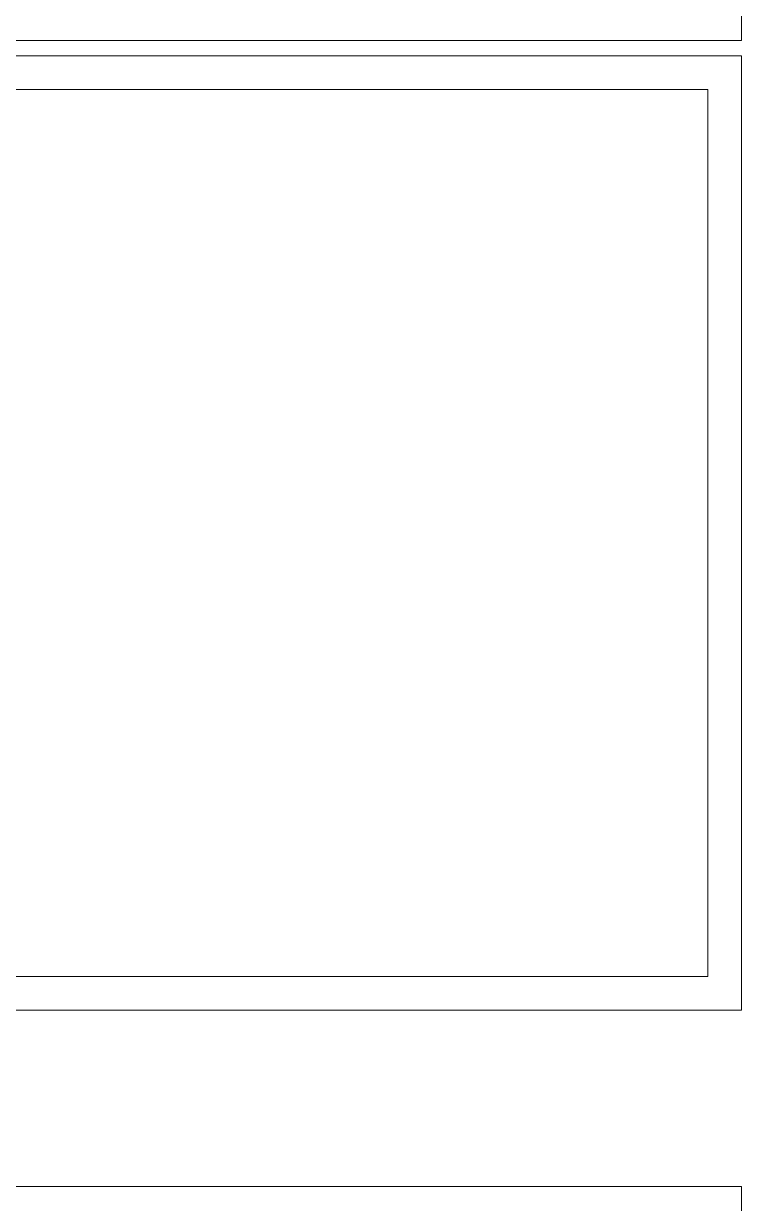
# Model space of a CAD drawing. Header units: inches. Extents: x -1851 to 6314, y -1304 to 4687.
# Drawn here: x -1555.2 to -1521.1, y 2499.6 to 2555.7 of the extents above; entities that cross this region are included whole.
import ezdxf

# ---------------------------------------------------------------- set-up
doc = ezdxf.new("R2010")
doc.units = ezdxf.units.IN
doc.header["$MEASUREMENT"] = 0
doc.layers.add('E-ARRY-TABL', color=9, linetype='Continuous')

# ---------------------------------------------------------------- blocks, each defined once
blk = doc.blocks.new('2.2.1_8 Mid Plan View')
at = {"color": 7, "linetype": 'Continuous', "lineweight": 15}
for p, q in [((26.705, 2.6804), (23.4504, 2.6804)), ((26.705, -3.7368), (26.705, 2.6804)), ((27.3067, 2.6804), (27.3067, -3.7368)), ((27.4215, 2.5656), (27.4215, -3.622))]:
    blk.add_line(p, q, dxfattribs=at)
blk = doc.blocks.new('2.2.1_8 End Plan View')
at = {"color": 7, "linetype": 'Continuous', "lineweight": 15}
for p, q in [((-0.3006, 2.6804), (-0.3006, -3.7368)), ((0.3011, -3.7368), (0.3011, 2.6804)), ((0.3011, 2.6804), (3.5556, 2.6804)), ((3.5556, 2.6804), (3.5556, -3.7368)), ((3.6081, 2.6804), (6.8627, 2.6804)), ((3.6081, -3.7368), (3.6081, 2.6804)), ((0.4159, -3.622), (0.4159, 2.5656)), ((0.4159, 2.5656), (3.4408, 2.5656)), ((3.4408, 2.5656), (3.4408, -3.622))]:
    blk.add_line(p, q, dxfattribs=at)

msp = doc.modelspace()

# ---------------------------------------------------------------- block references
at = {"layer": 'E-ARRY-TABL', "xscale": -13.95298604562408, "yscale": 13.95298604562408, "zscale": 13.95298604562408, "rotation": 270}
for name, p in [('2.2.1_8 End Plan View', (-1558.49, 2504.54925)), ('2.2.1_8 Mid Plan View', (-1558.49, 2127.74039))]:
    msp.add_blockref(name, p, dxfattribs=at)

doc.saveas('drawing.dxf')
